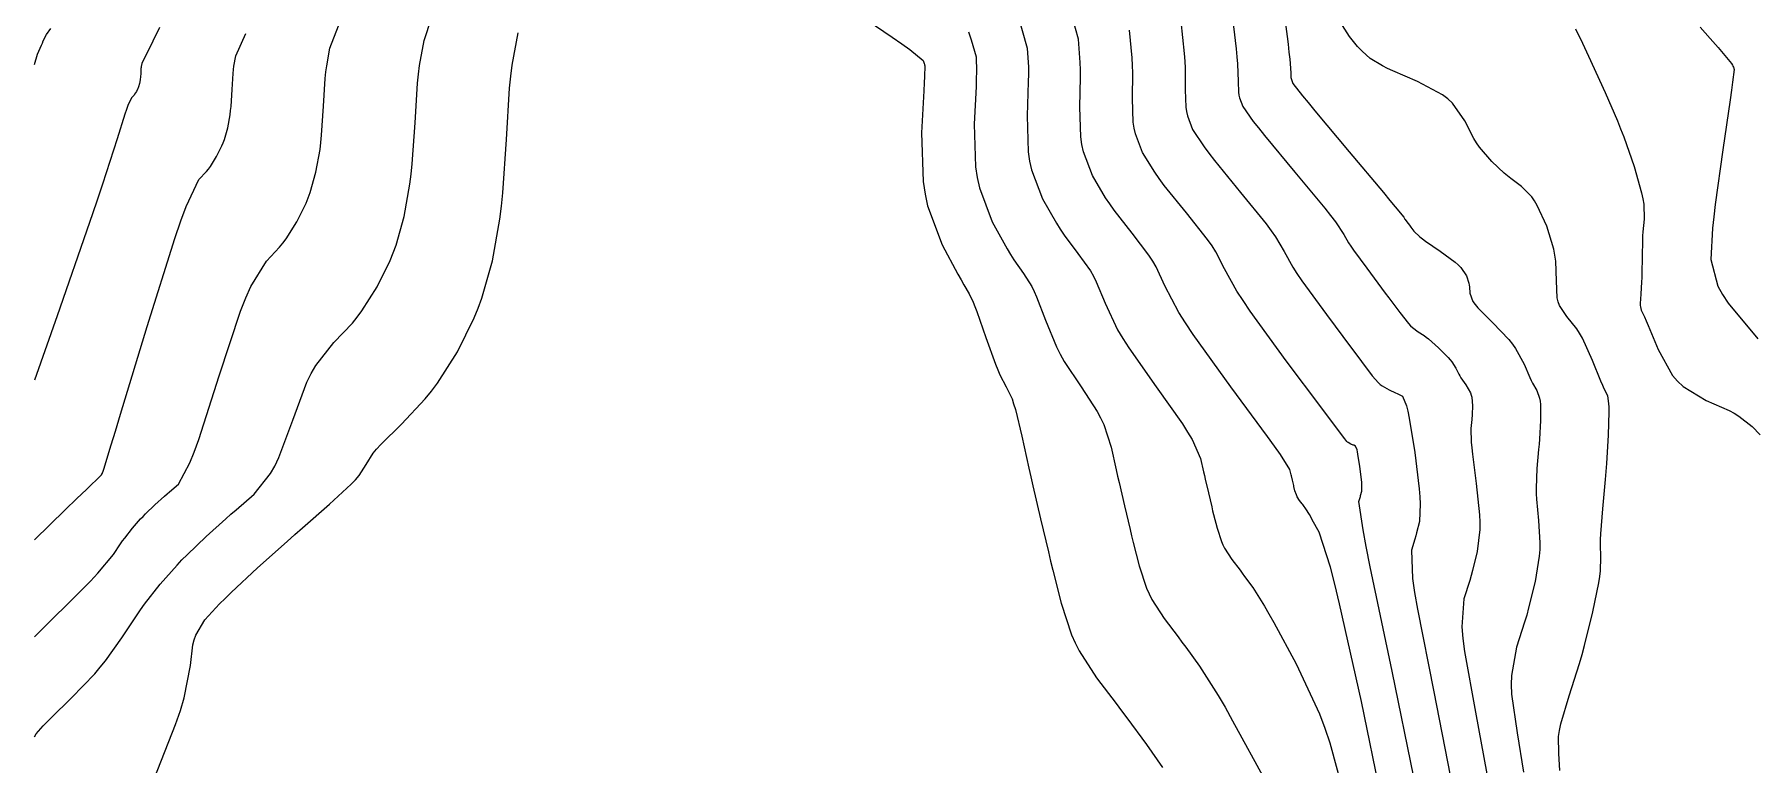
# Model space of a CAD drawing. Header units: metres. Extents: x 837476 to 838477, y 1189012 to 1191014.
# Drawn here: x 837476.5 to 837560.8, y 1189885.8 to 1189921.6 of the extents above; entities that cross this region are included whole.
import ezdxf

# ---------------------------------------------------------------- set-up
doc = ezdxf.new("R2010")
doc.units = ezdxf.units.M
doc.header["$LTSCALE"] = 0.3
doc.layers.add('COTAS 10', color=1, linetype='Continuous')
doc.layers.add('COTAS INT', color=252, linetype='Continuous')

msp = doc.modelspace()

# ---------------------------------------------------------------- linework, layer by layer
at = {"layer": 'COTAS 10'}
for points in [[(837542.544, 1189884.148), (837541.571, 1189888.866), (837540.505, 1189893.647), (837540.269, 1189894.622), (837540.057, 1189895.446), (837539.504, 1189897.16), (837539.168, 1189897.778), (837539.094, 1189897.911), (837539.027, 1189898.026), (837538.853, 1189898.305), (837538.731, 1189898.472), (837538.697, 1189898.518), (837538.663, 1189898.563), (837538.541, 1189898.724), (837538.432, 1189898.893), (837538.407, 1189898.943), (837538.384, 1189898.994), (837538.318, 1189899.192), (837538.267, 1189899.399), (837538.253, 1189899.456), (837538.239, 1189899.514), (837538.189, 1189899.721), (837538.141, 1189899.927), (837538.128, 1189899.984), (837538.116, 1189900.04), (837538.072, 1189900.239), (837537.602, 1189900.981), (837537.32, 1189901.379), (837536.973, 1189901.86), (837535.173, 1189904.293), (837533.322, 1189906.863), (837532.942, 1189907.431), (837532.62, 1189907.936), (837531.939, 1189909.24), (837531.507, 1189910.183), (837531.342, 1189910.46), (837531.158, 1189910.745), (837530.331, 1189911.831), (837529.453, 1189912.952), (837529.236, 1189913.259), (837529.032, 1189913.563), (837528.389, 1189914.648), (837527.949, 1189915.816), (837527.872, 1189916.174), (837527.814, 1189916.545), (837527.768, 1189918.009), (837527.807, 1189919.469), (837527.802, 1189919.837), (837527.792, 1189920.191), (837527.698, 1189921.34), (837527.122, 1189923.443)], [(837476.514, 1189887.134), (837476.605, 1189887.283), (837476.948, 1189887.666), (837477.12, 1189887.842), (837477.325, 1189888.049), (837478.342, 1189889.046), (837479.471, 1189890.225), (837479.746, 1189890.545), (837480.004, 1189890.863), (837480.803, 1189891.991), (837481.513, 1189893.07), (837481.716, 1189893.357), (837481.921, 1189893.64), (837482.687, 1189894.619), (837483.509, 1189895.553), (837483.751, 1189895.808), (837483.998, 1189896.061), (837484.942, 1189896.958), (837485.898, 1189897.815), (837486.154, 1189898.042), (837486.406, 1189898.265), (837487.282, 1189899.032), (837488.091, 1189900.037), (837488.3, 1189900.409), (837488.502, 1189900.822), (837489.18, 1189902.654), (837489.876, 1189904.515), (837490.091, 1189904.946), (837490.315, 1189905.341), (837491.202, 1189906.463), (837492.105, 1189907.421), (837492.338, 1189907.711), (837492.564, 1189908.013), (837493.321, 1189909.195), (837493.957, 1189910.487), (837494.107, 1189910.858), (837494.245, 1189911.234), (837494.648, 1189912.642), (837494.929, 1189914.226), (837494.989, 1189914.714), (837495.043, 1189915.224), (837495.175, 1189917.243), (837495.295, 1189919.175), (837495.34, 1189919.629), (837495.392, 1189920.049), (837495.623, 1189921.274), (837495.987, 1189922.37)], [(837551.307, 1189885.487), (837551.25, 1189886.306), (837551.242, 1189887.145), (837551.287, 1189887.439), (837551.352, 1189887.76), (837551.759, 1189889.142), (837552.266, 1189890.721), (837552.395, 1189891.166), (837552.518, 1189891.614), (837552.923, 1189893.261), (837553.209, 1189894.687), (837553.259, 1189894.996), (837553.295, 1189895.268), (837553.317, 1189895.938), (837553.294, 1189896.563), (837553.301, 1189896.806), (837553.315, 1189897.079), (837553.417, 1189898.318), (837553.544, 1189899.744), (837553.574, 1189900.135), (837553.601, 1189900.525), (837553.682, 1189901.922), (837553.717, 1189903.062), (837553.716, 1189903.29), (837553.71, 1189903.48), (837553.65, 1189903.851), (837553.48, 1189904.192), (837553.405, 1189904.364), (837553.317, 1189904.569), (837552.902, 1189905.589), (837552.409, 1189906.672), (837552.274, 1189906.918), (837552.138, 1189907.14), (837551.652, 1189907.744), (837551.278, 1189908.286), (837551.213, 1189908.468), (837551.166, 1189908.664), (837551.134, 1189909.49), (837551.109, 1189910.459), (837551.065, 1189910.746), (837551.005, 1189911.041), (837550.657, 1189912.173), (837550.194, 1189913.191), (837550.062, 1189913.413), (837549.928, 1189913.611), (837549.431, 1189914.11), (837548.897, 1189914.501), (837548.74, 1189914.631), (837548.579, 1189914.77), (837547.964, 1189915.347), (837547.371, 1189916.041), (837547.224, 1189916.253), (837547.084, 1189916.473), (837546.64, 1189917.343), (837546.045, 1189918.199), (837545.81, 1189918.412), (837545.544, 1189918.614), (837544.329, 1189919.256), (837543.113, 1189919.779), (837542.846, 1189919.907), (837542.609, 1189920.026), (837542.007, 1189920.394), (837541.604, 1189920.753), (837541.493, 1189920.867), (837541.382, 1189920.986), (837540.983, 1189921.47), (837540.643, 1189922.006)]]:
    msp.add_lwpolyline(points, dxfattribs=at)
at = {"layer": 'COTAS INT'}
for points in [[(837516.116, 1189923.097), (837518.575, 1189921.441), (837519.05, 1189921.11), (837519.436, 1189920.833), (837520.086, 1189920.293), (837520.14, 1189920.142), (837520.151, 1189920.111), (837520.16, 1189920.085), (837520.176, 1189920.031), (837520.152, 1189919.512), (837520.136, 1189919.194), (837520.116, 1189918.8), (837520.01, 1189916.747), (837520.085, 1189914.354), (837520.179, 1189913.747), (837520.305, 1189913.163), (837521.024, 1189911.254), (837521.791, 1189909.818), (837521.947, 1189909.533), (837522.078, 1189909.296), (837522.348, 1189908.848), (837522.539, 1189908.441), (837522.62, 1189908.231), (837522.714, 1189907.978), (837523.158, 1189906.712), (837523.632, 1189905.402), (837523.745, 1189905.122), (837523.85, 1189904.877), (837524.166, 1189904.29), (837524.444, 1189903.704), (837524.525, 1189903.459), (837524.609, 1189903.179), (837524.927, 1189901.869), (837525.268, 1189900.31), (837525.367, 1189899.873), (837525.467, 1189899.433), (837525.841, 1189897.822), (837526.23, 1189896.197), (837526.339, 1189895.748), (837526.449, 1189895.299), (837526.85, 1189893.68), (837527.364, 1189892.137), (837527.544, 1189891.735), (837527.741, 1189891.345), (837528.592, 1189890.026), (837529.55, 1189888.766), (837529.814, 1189888.412), (837530.079, 1189888.055), (837531.034, 1189886.748), (837531.829, 1189885.63)], [(837535.22, 1189922.649), (837535.431, 1189920.869), (837535.469, 1189920.48), (837535.497, 1189920.137), (837535.526, 1189919.272), (837535.543, 1189918.736), (837535.564, 1189918.6), (837535.592, 1189918.47), (837535.753, 1189918.043), (837536.272, 1189917.309), (837536.526, 1189916.985), (837536.828, 1189916.609), (837538.315, 1189914.815), (837539.778, 1189913.049), (837540.064, 1189912.69), (837540.299, 1189912.388), (837540.72, 1189911.768), (837540.943, 1189911.361), (837541.053, 1189911.192), (837541.184, 1189911), (837541.834, 1189910.105), (837542.56, 1189909.133), (837542.74, 1189908.892), (837542.911, 1189908.663), (837543.45, 1189907.938), (837543.88, 1189907.4), (837543.982, 1189907.289), (837544.076, 1189907.194), (837544.354, 1189906.99), (837544.648, 1189906.811), (837544.752, 1189906.732), (837544.866, 1189906.64), (837545.359, 1189906.205), (837545.827, 1189905.736), (837545.926, 1189905.624), (837546.011, 1189905.519), (837546.205, 1189905.205), (837546.345, 1189904.918), (837546.395, 1189904.831), (837546.451, 1189904.74), (837546.696, 1189904.386), (837546.916, 1189904), (837546.956, 1189903.89), (837546.987, 1189903.778), (837547.026, 1189903.363), (837547.001, 1189902.934), (837546.983, 1189902.694), (837546.944, 1189902.257), (837546.958, 1189901.574), (837546.982, 1189901.3), (837547.014, 1189900.988), (837547.205, 1189899.554), (837547.363, 1189898.022), (837547.376, 1189897.649), (837547.374, 1189897.298), (837547.255, 1189896.217), (837547.028, 1189895.292), (837546.958, 1189895.04), (837546.886, 1189894.791), (837546.601, 1189893.904), (837546.503, 1189892.518), (837546.549, 1189891.953), (837546.625, 1189891.31), (837547.165, 1189888.332), (837547.723, 1189885.322)], [(837537.728, 1189923.086), (837537.978, 1189921.095), (837538.024, 1189920.695), (837538.061, 1189920.359), (837538.112, 1189919.693), (837538.119, 1189919.467), (837538.128, 1189919.409), (837538.14, 1189919.354), (837538.208, 1189919.174), (837538.686, 1189918.557), (837538.956, 1189918.227), (837539.286, 1189917.828), (837540.976, 1189915.809), (837542.651, 1189913.817), (837542.971, 1189913.433), (837543.23, 1189913.123), (837543.647, 1189912.611), (837543.679, 1189912.553), (837543.694, 1189912.529), (837543.713, 1189912.502), (837543.805, 1189912.375), (837543.924, 1189912.216), (837543.96, 1189912.168), (837543.997, 1189912.118), (837544.141, 1189911.924), (837544.433, 1189911.649), (837544.563, 1189911.547), (837544.715, 1189911.435), (837545.443, 1189910.939), (837546.169, 1189910.409), (837546.32, 1189910.275), (837546.449, 1189910.148), (837546.734, 1189909.734), (837546.845, 1189909.375), (837546.864, 1189909.281), (837546.878, 1189909.19), (837546.886, 1189908.882), (837547.043, 1189908.483), (837547.151, 1189908.334), (837547.287, 1189908.169), (837548.012, 1189907.434), (837548.8, 1189906.608), (837548.976, 1189906.386), (837549.134, 1189906.166), (837549.553, 1189905.397), (837549.831, 1189904.744), (837549.9, 1189904.597), (837549.965, 1189904.466), (837550.173, 1189904.119), (837550.313, 1189903.74), (837550.336, 1189903.59), (837550.352, 1189903.42), (837550.354, 1189902.642), (837550.301, 1189901.73), (837550.283, 1189901.475), (837550.263, 1189901.219), (837550.181, 1189900.287), (837550.137, 1189899.327), (837550.142, 1189899.053), (837550.154, 1189898.776), (837550.261, 1189897.746), (837550.329, 1189896.645), (837550.317, 1189896.323), (837550.292, 1189895.993), (837550.089, 1189894.739), (837549.773, 1189893.453), (837549.677, 1189893.103), (837549.576, 1189892.756), (837549.18, 1189891.523), (837548.928, 1189890.139), (837548.918, 1189889.696), (837548.934, 1189889.227), (837549.207, 1189887.319), (837549.515, 1189885.404)], [(837476.514, 1189892.032), (837476.732, 1189892.246), (837478.832, 1189894.32), (837479.262, 1189894.763), (837479.626, 1189895.149), (837480.394, 1189896.067), (837480.743, 1189896.597), (837480.842, 1189896.738), (837480.943, 1189896.876), (837481.32, 1189897.357), (837481.723, 1189897.816), (837481.842, 1189897.941), (837481.964, 1189898.065), (837482.427, 1189898.506), (837482.896, 1189898.927), (837483.022, 1189899.038), (837483.146, 1189899.148), (837483.576, 1189899.525), (837484.137, 1189900.558), (837484.343, 1189901.082), (837484.57, 1189901.708), (837485.574, 1189904.827), (837486.628, 1189907.997), (837486.886, 1189908.655), (837487.13, 1189909.219), (837487.893, 1189910.462), (837488.529, 1189911.137), (837488.693, 1189911.342), (837488.852, 1189911.554), (837489.386, 1189912.387), (837489.834, 1189913.297), (837489.939, 1189913.559), (837490.037, 1189913.824), (837490.321, 1189914.815), (837490.518, 1189915.932), (837490.561, 1189916.276), (837490.599, 1189916.635), (837490.692, 1189918.057), (837490.776, 1189919.419), (837490.809, 1189919.739), (837490.845, 1189920.034), (837491.007, 1189920.898), (837491.43, 1189921.996)], [(837482.647, 1189921.905), (837482.317, 1189921.249), (837481.777, 1189920.145), (837481.751, 1189920.006), (837481.745, 1189919.958), (837481.74, 1189919.906), (837481.726, 1189919.686), (837481.711, 1189919.457), (837481.705, 1189919.399), (837481.698, 1189919.343), (837481.666, 1189919.163), (837481.62, 1189919.003), (837481.604, 1189918.96), (837481.587, 1189918.918), (837481.515, 1189918.771), (837481.429, 1189918.637), (837481.403, 1189918.602), (837481.377, 1189918.569), (837481.274, 1189918.46), (837481.1, 1189918.092), (837481.029, 1189917.895), (837480.947, 1189917.657), (837480.568, 1189916.455), (837479.848, 1189914.228), (837479.552, 1189913.344), (837479.213, 1189912.344), (837477.638, 1189907.767), (837476.514, 1189904.611)], [(837476.514, 1189920.104), (837476.671, 1189920.607), (837476.856, 1189921.043), (837476.905, 1189921.15), (837476.952, 1189921.251), (837477.114, 1189921.565), (837477.316, 1189921.869)], [(837524.728, 1189922.523), (837525.19, 1189920.903), (837525.245, 1189919.965), (837525.247, 1189919.623), (837525.243, 1189919.246), (837525.182, 1189917.588), (837525.238, 1189915.815), (837525.307, 1189915.365), (837525.401, 1189914.932), (837525.934, 1189913.517), (837526.618, 1189912.315), (837526.807, 1189912.017), (837526.995, 1189911.734), (837527.67, 1189910.837), (837528.285, 1189909.977), (837528.435, 1189909.717), (837528.576, 1189909.448), (837529.012, 1189908.397), (837529.624, 1189907.092), (837529.876, 1189906.661), (837530.164, 1189906.201), (837531.504, 1189904.292), (837532.797, 1189902.474), (837533.055, 1189902.072), (837533.271, 1189901.713), (837533.69, 1189900.782), (837533.833, 1189900.13), (837533.874, 1189899.947), (837533.916, 1189899.763), (837534.073, 1189899.088), (837534.236, 1189898.408), (837534.281, 1189898.22), (837534.327, 1189898.032), (837534.495, 1189897.355), (837534.71, 1189896.708), (837534.786, 1189896.54), (837534.868, 1189896.377), (837535.224, 1189895.825), (837535.625, 1189895.297), (837535.736, 1189895.149), (837535.847, 1189895), (837536.247, 1189894.453), (837536.816, 1189893.541), (837537.034, 1189893.162), (837537.279, 1189892.729), (837538.378, 1189890.706), (837539.513, 1189888.258), (837539.78, 1189887.556), (837540.026, 1189886.844), (837540.742, 1189884.187)], [(837544.139, 1189885.158), (837543.079, 1189890.357), (837542.009, 1189895.474), (837541.811, 1189896.467), (837541.654, 1189897.276), (837541.444, 1189898.667), (837541.506, 1189898.86), (837541.522, 1189898.915), (837541.537, 1189898.97), (837541.587, 1189899.172), (837541.602, 1189899.483), (837541.596, 1189899.607), (837541.584, 1189899.746), (837541.505, 1189900.386), (837541.405, 1189900.991), (837541.381, 1189901.109), (837541.358, 1189901.206), (837541.291, 1189901.377), (837541.195, 1189901.425), (837541.168, 1189901.437), (837541.053, 1189901.487), (837540.929, 1189901.558), (837540.896, 1189901.584), (837540.864, 1189901.612), (837540.755, 1189901.736), (837540.252, 1189902.409), (837539.631, 1189903.24), (837537.891, 1189905.565), (837536.127, 1189907.996), (837535.77, 1189908.518), (837535.471, 1189908.976), (837534.866, 1189910.083), (837534.438, 1189910.918), (837534.25, 1189911.204), (837534.031, 1189911.513), (837532.992, 1189912.826), (837531.911, 1189914.171), (837531.666, 1189914.501), (837531.445, 1189914.812), (837530.844, 1189915.78), (837530.496, 1189916.701), (837530.436, 1189916.983), (837530.39, 1189917.276), (837530.354, 1189918.43), (837530.37, 1189919.691), (837530.358, 1189920.052), (837530.338, 1189920.417), (837530.205, 1189921.776)], [(837532.713, 1189922.213), (837532.885, 1189920.643), (837532.913, 1189920.266), (837532.934, 1189919.914), (837532.94, 1189918.851), (837532.967, 1189918.006), (837533, 1189917.791), (837533.044, 1189917.585), (837533.298, 1189916.911), (837533.859, 1189916.06), (837534.096, 1189915.743), (837534.369, 1189915.39), (837535.653, 1189913.82), (837536.905, 1189912.281), (837537.157, 1189911.947), (837537.368, 1189911.653), (837537.793, 1189910.926), (837538.207, 1189910.168), (837538.412, 1189909.855), (837538.655, 1189909.498), (837539.862, 1189907.835), (837541.096, 1189906.186), (837541.356, 1189905.838), (837541.581, 1189905.536), (837542.102, 1189904.837), (837542.407, 1189904.491), (837542.496, 1189904.412), (837542.587, 1189904.34), (837542.933, 1189904.142), (837543.253, 1189904.003), (837543.328, 1189903.969), (837543.396, 1189903.937), (837543.595, 1189903.837), (837543.784, 1189903.36), (837543.847, 1189903.091), (837543.914, 1189902.761), (837544.192, 1189901.075), (837544.413, 1189899.293), (837544.445, 1189898.904), (837544.463, 1189898.56), (837544.421, 1189897.695), (837544.283, 1189897.131), (837544.24, 1189896.978), (837544.196, 1189896.826), (837544.023, 1189896.285), (837544.079, 1189894.897), (837544.18, 1189894.21), (837544.317, 1189893.392), (837545.122, 1189889.344), (837545.931, 1189885.24)], [(837552.076, 1189921.854), (837552.407, 1189921.148), (837552.707, 1189920.506), (837553.532, 1189918.718), (837554.128, 1189917.328), (837554.283, 1189916.937), (837554.433, 1189916.543), (837554.941, 1189915.097), (837555.309, 1189913.811), (837555.372, 1189913.518), (837555.418, 1189913.251), (837555.444, 1189912.515), (837555.376, 1189911.891), (837555.363, 1189911.695), (837555.353, 1189911.49), (837555.335, 1189910.665), (837555.325, 1189909.843), (837555.319, 1189909.639), (837555.312, 1189909.445), (837555.274, 1189908.829), (837555.248, 1189908.376), (837555.248, 1189908.285), (837555.252, 1189908.208), (837555.292, 1189908.055), (837555.456, 1189907.723), (837555.537, 1189907.534), (837555.634, 1189907.303), (837556.116, 1189906.118), (837556.833, 1189904.848), (837557.079, 1189904.563), (837557.346, 1189904.308), (837558.48, 1189903.629), (837559.597, 1189903.136), (837559.852, 1189902.998), (837560.084, 1189902.86), (837560.729, 1189902.354), (837561.127, 1189901.942)], [(837558.189, 1189921.927), (837558.676, 1189921.376), (837559.07, 1189920.926), (837559.723, 1189920.152), (837559.768, 1189920.057), (837559.778, 1189920.035), (837559.787, 1189920.016), (837559.812, 1189919.963), (837559.829, 1189919.922), (837559.833, 1189919.911), (837559.838, 1189919.899), (837559.853, 1189919.857), (837559.774, 1189919.227), (837559.72, 1189918.844), (837559.651, 1189918.371), (837559.286, 1189915.913), (837558.917, 1189913.236), (837558.847, 1189912.625), (837558.79, 1189912.07), (837558.699, 1189910.538), (837559.053, 1189909.235), (837559.277, 1189908.825), (837559.556, 1189908.393), (837561.016, 1189906.654)], [(837476.514, 1189896.794), (837478.025, 1189898.257), (837478.6, 1189898.814), (837479.063, 1189899.263), (837479.801, 1189899.982), (837479.809, 1189899.996), (837479.812, 1189900), (837479.815, 1189900.003), (837479.826, 1189900.016), (837479.847, 1189900.062), (837479.857, 1189900.086), (837479.868, 1189900.115), (837479.92, 1189900.263), (837480.284, 1189901.443), (837480.491, 1189902.124), (837480.744, 1189902.957), (837482.044, 1189907.246), (837483.407, 1189911.57), (837483.701, 1189912.426), (837483.958, 1189913.135), (837484.583, 1189914.461), (837484.953, 1189914.853), (837485.048, 1189914.972), (837485.141, 1189915.095), (837485.451, 1189915.579), (837485.711, 1189916.108), (837485.772, 1189916.259), (837485.828, 1189916.414), (837485.993, 1189916.989), (837486.108, 1189917.637), (837486.133, 1189917.837), (837486.155, 1189918.046), (837486.209, 1189918.872), (837486.258, 1189919.662), (837486.277, 1189919.848), (837486.298, 1189920.02), (837486.392, 1189920.521), (837486.874, 1189921.623)], [(837482.206, 1189884.615), (837483.436, 1189887.737), (837483.671, 1189888.426), (837483.86, 1189889.04), (837484.165, 1189890.628), (837484.277, 1189891.636), (837484.346, 1189891.885), (837484.43, 1189892.121), (837484.869, 1189892.864), (837485.597, 1189893.655), (837485.864, 1189893.921), (837486.158, 1189894.207), (837487.456, 1189895.41), (837488.9, 1189896.703), (837489.285, 1189897.046), (837489.665, 1189897.382), (837490.988, 1189898.54), (837492.045, 1189899.516), (837492.257, 1189899.737), (837492.435, 1189899.937), (837492.785, 1189900.481), (837493.124, 1189901.032), (837493.295, 1189901.236), (837493.499, 1189901.462), (837494.512, 1189902.464), (837495.681, 1189903.704), (837495.983, 1189904.081), (837496.276, 1189904.472), (837497.257, 1189906.003), (837498.08, 1189907.677), (837498.274, 1189908.157), (837498.453, 1189908.645), (837498.975, 1189910.468), (837499.339, 1189912.52), (837499.417, 1189913.152), (837499.487, 1189913.812), (837499.658, 1189916.428), (837499.813, 1189918.931), (837499.872, 1189919.52), (837499.939, 1189920.063), (837500.238, 1189921.65)], [(837522.31, 1189921.702), (837522.444, 1189921.304), (837522.683, 1189920.467), (837522.699, 1189919.739), (837522.692, 1189919.409), (837522.68, 1189919.023), (837522.596, 1189917.167), (837522.661, 1189915.084), (837522.743, 1189914.556), (837522.853, 1189914.047), (837523.479, 1189912.385), (837524.205, 1189911.066), (837524.377, 1189910.775), (837524.536, 1189910.515), (837525.009, 1189909.842), (837525.412, 1189909.209), (837525.528, 1189908.974), (837525.645, 1189908.713), (837526.085, 1189907.555), (837526.628, 1189906.247), (837526.811, 1189905.892), (837527.007, 1189905.539), (837527.835, 1189904.291), (837528.62, 1189903.089), (837528.79, 1189902.765), (837528.94, 1189902.446), (837529.309, 1189901.326), (837529.551, 1189900.22), (837529.621, 1189899.91), (837529.691, 1189899.598), (837529.957, 1189898.455), (837530.233, 1189897.302), (837530.31, 1189896.984), (837530.388, 1189896.665), (837530.673, 1189895.518), (837531.037, 1189894.423), (837531.165, 1189894.138), (837531.305, 1189893.861), (837531.908, 1189892.926), (837532.587, 1189892.032), (837532.775, 1189891.78), (837532.963, 1189891.527), (837533.64, 1189890.6), (837534.552, 1189889.157), (837534.887, 1189888.578), (837535.259, 1189887.922), (837536.902, 1189884.908)]]:
    msp.add_lwpolyline(points, dxfattribs=at)

doc.saveas('drawing.dxf')
